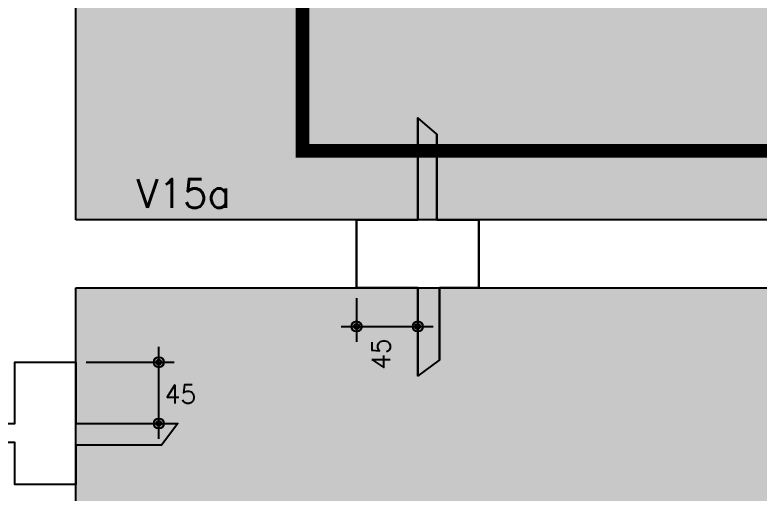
# Model space of a CAD drawing. Extents: x -40810 to 33675, y -2018 to 21213.
# Drawn here: x 16942 to 17490, y 1681 to 2033 of the extents above; entities that cross this region are included whole.
import ezdxf

# ---------------------------------------------------------------- set-up
doc = ezdxf.new("R2010")
doc.units = 0
for name, color, linetype in [('1', 5, 'Continuous'), ('130', 24, 'Continuous'), ('18', 9, 'Continuous'), ('26', 1, 'Continuous'), ('30', 15, 'Continuous'), ('8', 5, 'Continuous'), ('STEPHANIE', 6, 'Continuous')]:
    doc.layers.add(name, color=color, linetype=linetype)
doc.styles.get("Standard").update_dxf_attribs({"font": 'romans.shx', "width": 0.8})

msp = doc.modelspace()

# ---------------------------------------------------------------- linework, layer by layer
at = {"layer": '1'}
for points in [[(16986.427, 1882.691), (16986.427, 2172.191)], [(17798.927, 1882.691), (16986.427, 1882.691)], [(16986.427, 1341.191), (16986.427, 1832.691)], [(16986.427, 1832.691), (17798.927, 1832.691)]]:
    msp.add_lwpolyline(points, dxfattribs=at)
at = {"layer": '130'}
for points in [[(16986.427, 2616.191), (16986.427, 1882.691), (17798.927, 1882.691)], [(16986.427, 2616.191), (17798.927, 1882.691), (17522.427, 2616.191)], [(16986.427, 1341.191), (16986.427, 1832.691), (17798.927, 1832.691)], [(16986.427, 1341.191), (17798.927, 1832.691), (17791.927, 1363.691)]]:
    msp.add_solid(points, dxfattribs=at)
at = {"layer": '18'}
for p, q in [((17237.795, 1882.691), (17237.795, 1957.691)), ((17251.795, 1945.691), (17251.795, 1882.691)), ((17192.795, 1832.691), (17192.795, 1882.691)), ((17192.795, 1882.691), (17237.795, 1882.691)), ((17251.795, 1882.691), (17282.795, 1882.691)), ((17282.795, 1882.691), (17282.795, 1832.691)), ((17237.795, 1832.691), (17192.795, 1832.691)), ((17237.795, 1767.691), (17237.795, 1832.691)), ((17282.795, 1832.691), (17253.795, 1832.691)), ((17253.795, 1832.691), (17253.795, 1779.691)), ((16941.427, 1778.045), (16986.427, 1778.045)), ((16986.427, 1778.045), (16986.427, 1733.045)), ((16986.427, 1733.045), (17061.427, 1733.045)), ((17049.427, 1717.045), (16986.427, 1717.045)), ((16986.427, 1717.045), (16986.427, 1688.045)), ((16986.427, 1688.045), (16941.427, 1688.045))]:
    msp.add_line(p, q, dxfattribs=at)
at = {"layer": '26', "color": 3, "linetype": 'Continuous'}
for p, q in [((17192.795, 1832.691), (17192.795, 1832.691)), ((17237.795, 1832.691), (17237.795, 1832.691)), ((17192.795, 1825.191), (17192.795, 1793.146)), ((17237.795, 1825.191), (17237.795, 1793.146)), ((17181.545, 1804.396), (17249.045, 1804.396)), ((17047.416, 1721.795), (17047.416, 1789.295)), ((16986.427, 1778.045), (16986.427, 1778.045)), ((16993.927, 1778.045), (17058.666, 1778.045)), ((16986.427, 1733.045), (16986.427, 1733.045)), ((16993.927, 1733.045), (17058.666, 1733.045))]:
    msp.add_line(p, q, dxfattribs=at)
for centre, radius in [((17192.795, 1804.396), 3.746), ((17192.795, 1804.396), 1.867), ((17237.795, 1804.396), 3.746), ((17237.795, 1804.396), 1.867), ((17047.416, 1778.045), 3.746), ((17047.416, 1778.045), 1.867), ((17047.416, 1733.045), 3.746), ((17047.416, 1733.045), 1.867)]:
    msp.add_circle(centre, radius, dxfattribs=at)
at = {"layer": '30'}
for points in [[(17237.795, 1767.691), (17253.795, 1779.691), (17253.795, 1832.691), (17282.795, 1832.691), (17282.795, 1882.691), (17251.795, 1882.691), (17251.795, 1945.691), (17237.795, 1957.691), (17237.795, 1882.691), (17192.795, 1882.691), (17192.795, 1832.691), (17237.795, 1832.691), (17237.795, 1767.691)], [(16878.427, 1719.045), (16866.427, 1733.045), (16941.427, 1733.045), (16941.427, 1778.045), (16986.427, 1778.045), (16986.427, 1733.045), (17061.427, 1733.045), (17049.427, 1717.045), (16986.427, 1717.045), (16986.427, 1688.045), (16941.427, 1688.045), (16941.427, 1719.045), (16878.427, 1719.045)]]:
    msp.add_lwpolyline(points, dxfattribs=at)
at = {"layer": 'STEPHANIE', "linetype": 'Continuous', "const_width": 10}
msp.add_lwpolyline([(14432.277, 2299.703), (17152.953, 2299.703), (17152.953, 1933.428), (17696.019, 1933.428), (17696.019, 2244.577), (18688.36, 2244.577)], dxfattribs=at)

# ---------------------------------------------------------------- texts
at = {"layer": '26', "color": 3, "linetype": 'Continuous'}
msp.add_text('45', height=13.5, rotation=90, dxfattribs=at).set_placement((17217.436, 1772.473))
msp.add_text('45', height=13.5, dxfattribs=at).set_placement((17051.744, 1747.83))
at = {"layer": '8'}
msp.add_text('V15a', height=21, dxfattribs=at).set_placement((17030.954, 1891.681))

doc.saveas('drawing.dxf')
